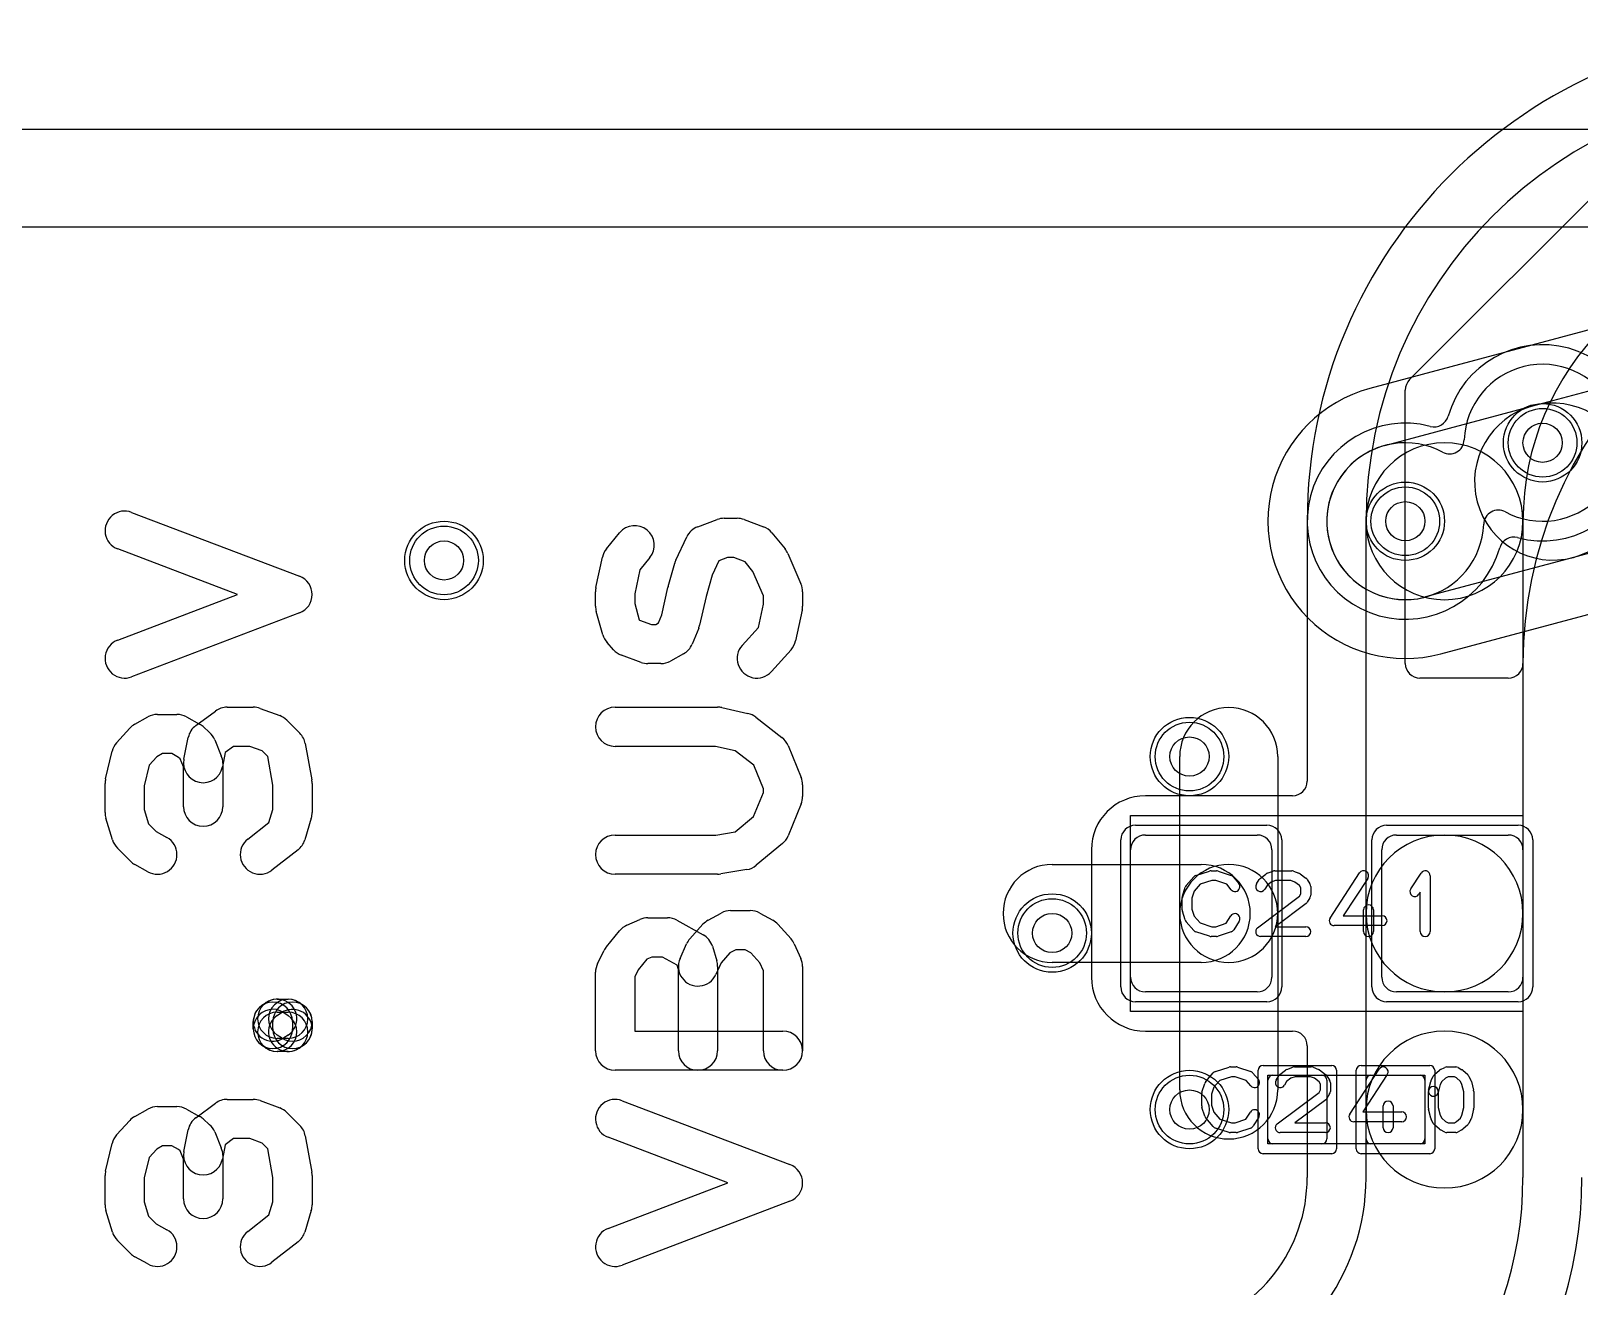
# Model space of a CAD drawing. Extents: x 0 to 57.1, y 0 to 59.8.
# Drawn here: x 20.09 to 27.99, y 13.3 to 19.7 of the extents above; entities that cross this region are included whole.
import ezdxf

# ---------------------------------------------------------------- set-up
doc = ezdxf.new("R2010")
doc.units = 0
for name, color, linetype in [('Hole', 1, 'CONTINUOUS'), ('L1', 3, 'CONTINUOUS'), ('L2', 3, 'CONTINUOUS'), ('L3', 3, 'CONTINUOUS'), ('L4', 3, 'CONTINUOUS'), ('MetalMask-A', 176, 'CONTINUOUS'), ('PartsArea-A', 111, 'CONTINUOUS'), ('PartsSilk-A', 221, 'CONTINUOUS'), ('Resist-A', 2, 'CONTINUOUS'), ('Resist-B', 2, 'CONTINUOUS'), ('Silk-A', 140, 'CONTINUOUS')]:
    doc.layers.add(name, color=color, linetype=linetype)

msp = doc.modelspace()

# ---------------------------------------------------------------- linework, layer by layer
at = {"layer": 'Hole'}
for centre in [(27.8, 17.6), (27.1, 17.2), (22.2, 17), (26, 16), (25.3, 15.1), (26, 14.2)]:
    msp.add_circle(centre, 0.1, dxfattribs=at)
at = {"layer": 'L1'}
for p, q in [((27.12196, 17.92196), (28.37804, 19.17804)), ((27.1, 16.47497), (27.1, 17.86895)), ((26.59996, 17.2), (26.59996, 15.87504)), ((26.9, 15.2), (26.9, 17.2)), ((27.7, 17.2), (27.7, 15.2)), ((27.62503, 16.4), (27.17497, 16.4)), ((25.95, 15.2), (25.95, 16)), ((26.45, 16), (26.45, 15.2)), ((26.52496, 15.80004), (25.775, 15.80004)), ((25.775, 15.6), (26.345, 15.6)), ((27.055, 15.6), (27.625, 15.6)), ((25.49996, 15.525), (25.49996, 14.875)), ((25.7, 14.875), (25.7, 15.525)), ((26.42, 15.525), (26.42, 14.875)), ((26.98, 14.875), (26.98, 15.525)), ((27.7, 15.525), (27.7, 14.875)), ((25.3, 15.45), (26.06, 15.45)), ((25.95, 14.3), (25.95, 15.2)), ((26.45, 15.2), (26.45, 14.3)), ((26.9, 14.2), (26.9, 15.2)), ((27.7, 15.2), (27.7, 14.2)), ((26.06, 14.95), (25.3, 14.95)), ((26.345, 14.8), (25.775, 14.8)), ((27.625, 14.8), (27.055, 14.8)), ((25.775, 14.59996), (26.52496, 14.59996)), ((26.59996, 14.52496), (26.59996, 13.85291)), ((26.425, 14.375), (26.675, 14.375)), ((26.925, 14.375), (27.175, 14.375)), ((26.4, 14.05), (26.4, 14.35)), ((26.7, 14.35), (26.7, 14.05)), ((26.9, 14.05), (26.9, 14.35)), ((27.2, 14.35), (27.2, 14.05)), ((26.9, 13.85291), (26.9, 14.2)), ((27.7, 14.2), (27.7, 13.85291)), ((26.675, 14.025), (26.425, 14.025)), ((27.175, 14.025), (26.925, 14.025))]:
    msp.add_line(p, q, dxfattribs=at)
for centre in [(27.8, 17.6), (27.1, 17.2), (22.2, 17), (26, 16), (25.3, 15.1), (26, 14.2)]:
    msp.add_circle(centre, 0.2, dxfattribs=at)
for centre, radius, start, end in [((29.1, 17.2), 2.50004, 90, 180), ((29.1, 17.2), 2.2, 90, 180), ((29.1, 17.2), 1.4, 90, 180), ((29.82503, 16.47497), 2.12503, 90, 180), ((27.17497, 17.86895), 0.07497, 135, 180), ((27.3, 17.2), 0.4, 0, 180), ((27.3, 17.2), 0.4, 180, 0), ((27.17497, 16.47497), 0.07497, 180, -90), ((27.62503, 16.47497), 0.07497, -90, 0), ((26.2, 16), 0.25, 0, 180), ((26.52496, 15.87504), 0.075, -90, 0), ((25.775, 15.525), 0.27504, 90, 180), ((25.775, 15.525), 0.075, 90, 180), ((26.345, 15.525), 0.075, 0, 90), ((27.3, 15.2), 0.4, 0, 180), ((27.055, 15.525), 0.075, 90, 180), ((27.625, 15.525), 0.075, 0, 90), ((25.3, 15.2), 0.25, 90, -90), ((26.2, 15.2), 0.25, 0, 180), ((26.06, 15.2), 0.25, -90, 90), ((26.2, 15.2), 0.25, 180, 0), ((27.3, 15.2), 0.4, 180, 0), ((25.775, 14.875), 0.27504, 180, -90), ((25.775, 14.875), 0.075, 180, -90), ((26.345, 14.875), 0.075, -90, 0), ((27.055, 14.875), 0.075, 180, -90), ((27.625, 14.875), 0.075, -90, 0), ((26.52496, 14.52496), 0.075, 0, 90), ((27.3, 14.2), 0.4, 0, 180), ((26.425, 14.35), 0.025, 90, 180), ((26.675, 14.35), 0.025, 0, 90), ((26.925, 14.35), 0.025, 90, 180), ((27.175, 14.35), 0.025, 0, 90), ((26.2, 14.3), 0.25, 180, 0), ((27.3, 14.2), 0.4, 180, 0), ((26.425, 14.05), 0.025, 180, -90), ((26.675, 14.05), 0.025, -90, 0), ((26.925, 14.05), 0.025, 180, -90), ((27.175, 14.05), 0.025, -90, 0), ((25.8, 13.85291), 0.79996, -74.999608, 0), ((25.8, 13.85291), 1.1, -74.99996, 0), ((25.8, 13.85291), 1.9, -74.999896, 0), ((25.8, 13.85291), 2.20004, -75.000087, 0)]:
    msp.add_arc(centre, radius, start, end, dxfattribs=at)
at = {"layer": 'L2'}
for centre in [(22.2, 17), (26, 16), (25.3, 15.1), (26, 14.2)]:
    msp.add_circle(centre, 0.2, dxfattribs=at)
for centre, radius, start, end in [((27.8, 17.6), 0.40004, -118.313948, 177.803842), ((27.1, 17.2), 0.40004, 61.686052, -2.196158), ((27.32531, 17.61821), 0.075, -118.311104, -2.200836), ((27.57469, 17.18179), 0.075, 61.688896, 177.799164)]:
    msp.add_arc(centre, radius, start, end, dxfattribs=at)
at = {"layer": 'L3'}
for p, q in [((30.65409, 18.87705), (26.91882, 17.87619)), ((27.74958, 17.78816), (30.73175, 18.58724)), ((26.99647, 17.58637), (27.74958, 17.78816)), ((30.93881, 17.8145), (27.95664, 17.01542)), ((27.95664, 17.01542), (27.20353, 16.81363)), ((27.28118, 16.52381), (28.38263, 16.81894))]:
    msp.add_line(p, q, dxfattribs=at)
for centre in [(27.8, 17.6), (27.1, 17.2), (22.2, 17), (26, 16), (25.3, 15.1), (26, 14.2)]:
    msp.add_circle(centre, 0.2, dxfattribs=at)
for centre, radius, start, end in [((27.09999, 17.2), 0.70004, 104.998849, -74.99957), ((27.85311, 17.40179), 0.4, 105.000342, -75.000001), ((27.85311, 17.40179), 0.4, -74.999658, 104.99963), ((27.1, 17.2), 0.4, 105.000342, -75.00037)]:
    msp.add_arc(centre, radius, start, end, dxfattribs=at)
at = {"layer": 'L4'}
for centre in [(27.8, 17.6), (27.1, 17.2), (22.2, 17), (26, 16), (25.3, 15.1), (26, 14.2)]:
    msp.add_circle(centre, 0.2, dxfattribs=at)
for centre, radius, start, end in [((27.8, 17.6), 0.50005, -104.764908, 164.252757), ((27.10001, 17.20001), 0.50003, 75.347069, -15.747865), ((27.24547, 17.75634), 0.075, -104.651407, -103.737918), ((27.24654, 17.75607), 0.075, -104.581019, -15.752305), ((27.65345, 17.04394), 0.075, 75.237383, 164.247695)]:
    msp.add_arc(centre, radius, start, end, dxfattribs=at)
at = {"layer": 'MetalMask-A'}
for p, q in [((25.775, 15.6), (26.345, 15.6)), ((27.055, 15.6), (27.625, 15.6)), ((25.7, 14.875), (25.7, 15.525)), ((26.42, 15.525), (26.42, 14.875)), ((26.98, 14.875), (26.98, 15.525)), ((27.7, 15.525), (27.7, 14.875)), ((26.345, 14.8), (25.775, 14.8)), ((27.625, 14.8), (27.055, 14.8)), ((26.425, 14.375), (26.675, 14.375)), ((26.925, 14.375), (27.175, 14.375)), ((26.4, 14.05), (26.4, 14.35)), ((26.7, 14.35), (26.7, 14.05)), ((26.9, 14.05), (26.9, 14.35)), ((27.2, 14.35), (27.2, 14.05)), ((26.675, 14.025), (26.425, 14.025)), ((27.175, 14.025), (26.925, 14.025))]:
    msp.add_line(p, q, dxfattribs=at)
for centre, radius, start, end in [((25.775, 15.525), 0.075, 90, 180), ((26.345, 15.525), 0.075, 0, 90), ((27.055, 15.525), 0.075, 90, 180), ((27.625, 15.525), 0.075, 0, 90), ((25.775, 14.875), 0.075, 180, -90), ((26.345, 14.875), 0.075, -90, 0), ((27.055, 14.875), 0.075, 180, -90), ((27.625, 14.875), 0.075, -90, 0), ((26.425, 14.35), 0.025, 90, 180), ((26.675, 14.35), 0.025, 0, 90), ((26.925, 14.35), 0.025, 90, 180), ((27.175, 14.35), 0.025, 0, 90), ((26.425, 14.05), 0.025, 180, -90), ((26.675, 14.05), 0.025, -90, 0), ((26.925, 14.05), 0.025, 180, -90), ((27.175, 14.05), 0.025, -90, 0)]:
    msp.add_arc(centre, radius, start, end, dxfattribs=at)
at = {"layer": 'PartsArea-A'}
for p, q in [((25.7, 15.7), (27.7, 15.7)), ((25.7, 14.7), (25.7, 15.7)), ((27.7, 15.7), (27.7, 14.7)), ((27.7, 14.7), (25.7, 14.7)), ((26.4, 14.375), (27.2, 14.375)), ((26.4, 14.025), (26.4, 14.375)), ((27.2, 14.375), (27.2, 14.025)), ((27.2, 14.025), (26.4, 14.025))]:
    msp.add_line(p, q, dxfattribs=at)
at = {"layer": 'PartsSilk-A'}
for p, q in [((18.075, 19.2), (29.075, 19.2)), ((29.075, 18.7), (18.075, 18.7)), ((20.60782, 17.2453), (21.46338, 16.91938)), ((23.49305, 17.17156), (23.59305, 17.20859)), ((23.62778, 17.21481), (23.69444, 17.21481)), ((23.72917, 17.20859), (23.82917, 17.17156)), ((23.02816, 17.05962), (23.09482, 17.1411)), ((23.87183, 17.14111), (23.9385, 17.05963)), ((21.14688, 16.82593), (20.53662, 17.0584)), ((23.38168, 17.00171), (23.43724, 17.12023)), ((22.97444, 16.8617), (23.00778, 17.01726)), ((23.24962, 17.01446), (23.19827, 16.9517)), ((23.34262, 16.86781), (23.37595, 16.98633)), ((23.60093, 16.99823), (23.56626, 16.92427)), ((23.6457, 17.01481), (23.60093, 16.99823)), ((23.67652, 17.01481), (23.6457, 17.01481)), ((23.73425, 16.99343), (23.67652, 17.01481)), ((23.77476, 16.94391), (23.73425, 16.99343)), ((23.95302, 17.03569), (24.01969, 16.88013)), ((23.19827, 16.9517), (23.17222, 16.83014)), ((23.56626, 16.92427), (23.53587, 16.81621)), ((23.82778, 16.82021), (23.77476, 16.94391)), ((20.53662, 16.59345), (21.14688, 16.82593)), ((22.97222, 16.76667), (22.97222, 16.84074)), ((23.17222, 16.83014), (23.17222, 16.78047)), ((23.30984, 16.72271), (23.34133, 16.86269)), ((23.53587, 16.81621), (23.50312, 16.67064)), ((23.82778, 16.77727), (23.82778, 16.82021)), ((24.02778, 16.84074), (24.02778, 16.76667)), ((21.46338, 16.73248), (20.60782, 16.40655)), ((23.0093, 16.62107), (22.97596, 16.73959)), ((23.17222, 16.78047), (23.1955, 16.69769)), ((23.80225, 16.65817), (23.82778, 16.77727)), ((24.02556, 16.74571), (23.99222, 16.59015)), ((23.1955, 16.69769), (23.19674, 16.69632)), ((23.19674, 16.69632), (23.25681, 16.67407)), ((23.25681, 16.67407), (23.27964, 16.67407)), ((23.27964, 16.67407), (23.29296, 16.68147)), ((23.29296, 16.68147), (23.30984, 16.72271)), ((23.49811, 16.65472), (23.46477, 16.57324)), ((23.72011, 16.5669), (23.80225, 16.65817)), ((23.06455, 16.54422), (23.03122, 16.58126)), ((23.20416, 16.4803), (23.10416, 16.51734)), ((23.42079, 16.5237), (23.35413, 16.48666)), ((23.96877, 16.54421), (23.86877, 16.4331)), ((23.30556, 16.47407), (23.23889, 16.47407)), ((20.62366, 16.1652), (20.69033, 16.20223)), ((20.73889, 16.21481), (20.83889, 16.21481)), ((20.88745, 16.20223), (20.95412, 16.1652)), ((20.93492, 16.15814), (21.03492, 16.23221)), ((21.09444, 16.25185), (21.22778, 16.25185)), ((21.26251, 16.24562), (21.36251, 16.20858)), ((21.39849, 16.18552), (21.46515, 16.11886)), ((23.07222, 16.25185), (23.59444, 16.25185)), ((23.61613, 16.24947), (23.74947, 16.21984)), ((23.78917, 16.20116), (23.9225, 16.09746)), ((20.53122, 16.07059), (20.59788, 16.14467)), ((20.972, 16.15252), (21.00533, 16.12289)), ((20.47491, 15.88601), (20.50825, 16.02675)), ((20.87416, 15.98628), (20.89638, 16.09739)), ((21.03145, 16.08601), (21.06478, 16.00453)), ((21.08494, 16.02037), (21.07028, 15.94706)), ((21.12744, 16.05185), (21.08494, 16.02037)), ((21.20986, 16.05185), (21.12744, 16.05185)), ((21.27254, 16.02863), (21.20986, 16.05185)), ((21.30157, 15.99959), (21.27254, 16.02863)), ((21.49286, 16.06587), (21.5262, 15.88068)), ((23.58346, 16.05185), (23.07222, 16.05185)), ((23.68414, 16.02948), (23.58346, 16.05185)), ((23.77866, 15.95596), (23.68414, 16.02948)), ((23.95366, 16.05639), (24.02033, 15.89343)), ((20.69698, 15.9558), (20.67222, 15.85128)), ((20.73538, 15.99847), (20.69698, 15.9558)), ((20.7648, 16.01481), (20.73538, 15.99847)), ((20.81298, 16.01481), (20.7648, 16.01481)), ((20.84736, 15.99571), (20.81298, 16.01481)), ((20.85512, 15.98882), (20.84736, 15.99571)), ((20.87222, 15.94701), (20.85512, 15.98882)), ((20.87222, 15.74444), (20.87222, 15.94701)), ((21.07222, 15.96667), (21.07222, 15.74444)), ((21.32778, 15.85403), (21.30157, 15.99959)), ((23.82778, 15.8359), (23.77866, 15.95596)), ((20.47222, 15.71481), (20.47222, 15.86296)), ((21.52778, 15.86296), (21.52778, 15.71481)), ((20.67222, 15.85128), (20.67222, 15.72949)), ((21.32778, 15.72949), (21.32778, 15.85403)), ((23.77798, 15.69422), (23.82778, 15.81596)), ((23.82778, 15.81596), (23.82778, 15.8359)), ((24.02778, 15.85556), (24.02778, 15.7963)), ((20.67222, 15.72949), (20.6941, 15.65659)), ((21.30784, 15.66303), (21.32778, 15.72949)), ((24.02033, 15.75844), (23.95366, 15.59547)), ((20.50978, 15.57496), (20.47644, 15.68607)), ((20.6941, 15.65659), (20.73303, 15.61765)), ((21.19972, 15.57894), (21.30784, 15.66303)), ((21.52356, 15.68607), (21.49022, 15.57496)), ((23.68459, 15.6164), (23.77798, 15.69422)), ((20.73303, 15.61765), (20.78746, 15.58742)), ((23.07222, 15.6), (23.58616, 15.6)), ((23.58616, 15.6), (23.68459, 15.6164)), ((23.92513, 15.55651), (23.7918, 15.4454)), ((20.60151, 15.46633), (20.53485, 15.53299)), ((21.45583, 15.52476), (21.3225, 15.42106)), ((20.69032, 15.41258), (20.62365, 15.44962)), ((23.59444, 15.4), (23.07222, 15.4)), ((23.74422, 15.42358), (23.61088, 15.40136)), ((26.03266, 15.39418), (26.1021, 15.4164)), ((26.10972, 15.41759), (26.1375, 15.41759)), ((26.1454, 15.41631), (26.21207, 15.39409)), ((26.36077, 15.37878), (26.38855, 15.401)), ((26.39563, 15.40497), (26.42618, 15.41608)), ((26.43472, 15.41759), (26.52083, 15.41759)), ((26.53011, 15.4158), (26.55789, 15.40469)), ((26.56331, 15.4017), (26.59387, 15.37948)), ((26.71657, 15.17663), (26.86657, 15.40626)), ((27.12763, 15.3247), (27.18041, 15.40618)), ((27.22639, 15.39259), (27.22639, 15.10741)), ((25.96364, 15.28894), (25.97753, 15.33339)), ((25.98258, 15.34239), (26.02147, 15.38683)), ((26.02368, 15.31344), (26.0125, 15.27766)), ((26.05452, 15.34868), (26.02368, 15.31344)), ((26.11362, 15.36759), (26.05452, 15.34868)), ((26.13344, 15.36759), (26.11362, 15.36759)), ((26.18952, 15.3489), (26.13344, 15.36759)), ((26.21273, 15.32104), (26.18952, 15.3489)), ((26.22338, 15.38637), (26.25115, 15.35304)), ((26.3413, 15.35029), (26.35519, 15.37251)), ((26.39533, 15.3424), (26.3837, 15.32379)), ((26.41658, 15.35939), (26.39533, 15.3424)), ((26.43912, 15.36759), (26.41658, 15.35939)), ((26.51602, 15.36759), (26.43912, 15.36759)), ((26.53643, 15.35943), (26.51602, 15.36759)), ((26.56054, 15.34189), (26.53643, 15.35943)), ((26.56806, 15.32987), (26.56054, 15.34189)), ((26.56806, 15.29976), (26.56806, 15.32987)), ((26.60037, 15.37251), (26.61426, 15.35029)), ((26.61806, 15.33704), (26.61806, 15.29259)), ((26.90843, 15.37892), (26.78369, 15.18796)), ((25.9625, 15.21852), (25.9625, 15.28148)), ((26.0125, 15.27766), (26.0125, 15.22234)), ((26.34747, 15.12739), (26.56043, 15.28756)), ((26.5942, 15.25039), (26.43733, 15.13241)), ((26.56043, 15.28756), (26.56806, 15.29976)), ((26.61426, 15.27934), (26.60037, 15.25712)), ((27.17639, 15.30801), (27.16959, 15.29752)), ((27.17639, 15.10741), (27.17639, 15.30801)), ((23.13161, 15.13953), (23.19828, 15.16916)), ((23.23889, 15.17778), (23.33889, 15.17778)), ((23.38746, 15.16519), (23.52079, 15.09111)), ((23.54588, 15.1652), (23.61255, 15.20223)), ((23.66111, 15.21481), (23.76111, 15.21481)), ((23.80967, 15.20223), (23.87634, 15.1652)), ((25.97753, 15.16661), (25.96364, 15.21106)), ((26.02147, 15.11317), (25.98258, 15.15761)), ((26.0125, 15.22234), (26.02368, 15.18656)), ((26.02368, 15.18656), (26.05452, 15.15132)), ((26.05452, 15.15132), (26.11362, 15.13241)), ((26.18773, 15.1505), (26.21074, 15.18732)), ((26.25314, 15.16082), (26.22537, 15.11638)), ((26.78369, 15.18796), (26.98194, 15.18796)), ((26.8875, 15.10741), (26.8875, 15.21852)), ((26.9375, 15.21852), (26.9375, 15.10741)), ((23.02816, 15.02999), (23.09482, 15.11147)), ((23.45344, 15.07059), (23.5201, 15.14467)), ((23.90212, 15.14467), (23.96878, 15.07059)), ((26.1021, 15.0836), (26.03266, 15.10582)), ((26.1375, 15.08241), (26.10972, 15.08241)), ((26.11362, 15.13241), (26.13344, 15.13241)), ((26.13344, 15.13241), (26.18773, 15.1505)), ((26.21207, 15.10591), (26.1454, 15.08369)), ((26.59306, 15.08241), (26.3625, 15.08241)), ((26.43733, 15.13241), (26.59306, 15.13241)), ((26.98194, 15.13796), (26.7375, 15.13796)), ((22.98278, 14.94473), (23.01612, 15.0114)), ((23.40325, 14.97068), (23.43659, 15.04475)), ((23.568, 15.03243), (23.59022, 14.95836)), ((23.6576, 14.99847), (23.61256, 14.94842)), ((23.68702, 15.01481), (23.6576, 14.99847)), ((23.7352, 15.01481), (23.68702, 15.01481)), ((23.76462, 14.99847), (23.7352, 15.01481)), ((23.80966, 14.94842), (23.76462, 14.99847)), ((23.98563, 15.04475), (24.01897, 14.97068)), ((23.23456, 14.96643), (23.19002, 14.91198)), ((23.26011, 14.97778), (23.23456, 14.96643)), ((23.31298, 14.97778), (23.26011, 14.97778)), ((23.38812, 14.93603), (23.31298, 14.97778)), ((23.39444, 14.91495), (23.38812, 14.93603)), ((23.39444, 14.5), (23.39444, 14.91495)), ((23.61256, 14.94842), (23.58563, 14.88858)), ((23.59444, 14.92963), (23.59444, 14.5)), ((23.82778, 14.90816), (23.80966, 14.94842)), ((24.02778, 14.92963), (24.02778, 14.5)), ((22.97222, 14.5), (22.97222, 14.9)), ((23.19002, 14.91198), (23.17222, 14.87639)), ((23.17222, 14.87639), (23.17222, 14.6)), ((23.82778, 14.5), (23.82778, 14.90816)), ((21.35, 14.76296), (21.40556, 14.76296)), ((21.27232, 14.73136), (21.29454, 14.74617)), ((21.35, 14.6963), (21.40556, 14.6963)), ((21.3501, 14.67951), (21.37232, 14.69432)), ((21.38324, 14.69432), (21.40546, 14.67951)), ((21.46102, 14.74617), (21.48324, 14.73136)), ((21.22778, 14.61111), (21.22778, 14.64815)), ((21.32778, 14.61111), (21.32778, 14.64815)), ((21.42778, 14.64815), (21.42778, 14.61111)), ((21.52778, 14.64815), (21.52778, 14.61111)), ((23.17222, 14.6), (23.92778, 14.6)), ((21.29454, 14.51309), (21.27232, 14.5279)), ((21.40556, 14.56296), (21.35, 14.56296)), ((21.37232, 14.56494), (21.3501, 14.57975)), ((21.40546, 14.57975), (21.38324, 14.56494)), ((21.48324, 14.5279), (21.46102, 14.51309)), ((21.40556, 14.4963), (21.35, 14.4963)), ((23.92778, 14.4), (23.07222, 14.4)), ((26.08258, 14.34239), (26.12147, 14.38683)), ((26.13266, 14.39418), (26.2021, 14.4164)), ((26.21362, 14.36759), (26.15452, 14.34868)), ((26.20972, 14.41759), (26.2375, 14.41759)), ((26.23344, 14.36759), (26.21362, 14.36759)), ((26.28952, 14.3489), (26.23344, 14.36759)), ((26.2454, 14.41631), (26.31207, 14.39409)), ((26.32338, 14.38637), (26.35115, 14.35304)), ((26.4413, 14.35029), (26.45519, 14.37251)), ((26.46077, 14.37878), (26.48855, 14.401)), ((26.49563, 14.40497), (26.52618, 14.41608)), ((26.53912, 14.36759), (26.51658, 14.35939)), ((26.53472, 14.41759), (26.62083, 14.41759)), ((26.61602, 14.36759), (26.53912, 14.36759)), ((26.63643, 14.35943), (26.61602, 14.36759)), ((26.63011, 14.4158), (26.65789, 14.40469)), ((26.66331, 14.4017), (26.69387, 14.37948)), ((26.70037, 14.37251), (26.71426, 14.35029)), ((26.81657, 14.17663), (26.96657, 14.40626)), ((27.00843, 14.37892), (26.88369, 14.18796)), ((27.23181, 14.34822), (27.24292, 14.37044)), ((27.24867, 14.37795), (27.27367, 14.40017)), ((27.2791, 14.40384), (27.30132, 14.41495)), ((27.3184, 14.36759), (27.30442, 14.3606)), ((27.3125, 14.41759), (27.35694, 14.41759)), ((27.3503, 14.36759), (27.3184, 14.36759)), ((27.36173, 14.36106), (27.3503, 14.36759)), ((27.36934, 14.4143), (27.38879, 14.40319)), ((27.393, 14.40017), (27.418, 14.37795)), ((27.42375, 14.37044), (27.43486, 14.34822)), ((26.06364, 14.28894), (26.07753, 14.33339)), ((26.12368, 14.31344), (26.1125, 14.27766)), ((26.15452, 14.34868), (26.12368, 14.31344)), ((26.31273, 14.32104), (26.28952, 14.3489)), ((26.44747, 14.12739), (26.66043, 14.28756)), ((26.49533, 14.3424), (26.4837, 14.32379)), ((26.51658, 14.35939), (26.49533, 14.3424)), ((26.66054, 14.34189), (26.63643, 14.35943)), ((26.66043, 14.28756), (26.66806, 14.29976)), ((26.66806, 14.32987), (26.66054, 14.34189)), ((26.66806, 14.29976), (26.66806, 14.32987)), ((26.71806, 14.33704), (26.71806, 14.29259)), ((27.21806, 14.20741), (27.21806, 14.29259)), ((27.21881, 14.29865), (27.22992, 14.3431)), ((27.27776, 14.32831), (27.26731, 14.28653)), ((27.26806, 14.29259), (27.26806, 14.21049)), ((27.28549, 14.34377), (27.27776, 14.32831)), ((27.30442, 14.3606), (27.28549, 14.34377)), ((27.38118, 14.34377), (27.36173, 14.36106)), ((27.38891, 14.32831), (27.38118, 14.34377)), ((27.39861, 14.28951), (27.38891, 14.32831)), ((27.39861, 14.21049), (27.39861, 14.28951)), ((27.43675, 14.3431), (27.44786, 14.29865)), ((27.44861, 14.29259), (27.44861, 14.20741)), ((20.73889, 14.21481), (20.83889, 14.21481)), ((20.93492, 14.15814), (21.03492, 14.23221)), ((21.09444, 14.25185), (21.22778, 14.25185)), ((21.26251, 14.24562), (21.36251, 14.20858)), ((23.10782, 14.2453), (23.96338, 13.91938)), ((26.0625, 14.21852), (26.0625, 14.28148)), ((26.07753, 14.16661), (26.06364, 14.21106)), ((26.1125, 14.27766), (26.1125, 14.22234)), ((26.1125, 14.22234), (26.12368, 14.18656)), ((26.6942, 14.25039), (26.53733, 14.13241)), ((26.71426, 14.27934), (26.70037, 14.25712)), ((26.9875, 14.10741), (26.9875, 14.21852)), ((27.0375, 14.21852), (27.0375, 14.10741)), ((27.26806, 14.21049), (27.27776, 14.17169)), ((27.38891, 14.17169), (27.39861, 14.21049)), ((20.53122, 14.07059), (20.59788, 14.14467)), ((20.62366, 14.1652), (20.69033, 14.20223)), ((20.88745, 14.20223), (20.95412, 14.1652)), ((20.972, 14.15252), (21.00533, 14.12289)), ((21.39849, 14.18552), (21.46515, 14.11886)), ((26.12147, 14.11317), (26.08258, 14.15761)), ((26.12368, 14.18656), (26.15452, 14.15132)), ((26.15452, 14.15132), (26.21362, 14.13241)), ((26.21362, 14.13241), (26.23344, 14.13241)), ((26.23344, 14.13241), (26.28773, 14.1505)), ((26.28773, 14.1505), (26.31074, 14.18732)), ((26.35314, 14.16082), (26.32537, 14.11638)), ((26.53733, 14.13241), (26.69306, 14.13241)), ((27.08194, 14.13796), (26.8375, 14.13796)), ((26.88369, 14.18796), (27.08194, 14.18796)), ((27.22992, 14.1569), (27.21881, 14.20135)), ((27.24292, 14.12956), (27.23181, 14.15178)), ((27.27776, 14.17169), (27.28549, 14.15623)), ((27.28549, 14.15623), (27.30442, 14.1394)), ((27.30442, 14.1394), (27.3184, 14.13241)), ((27.3184, 14.13241), (27.3503, 14.13241)), ((27.3503, 14.13241), (27.36173, 14.13894)), ((27.36173, 14.13894), (27.38118, 14.15623)), ((27.38118, 14.15623), (27.38891, 14.17169)), ((27.43486, 14.15178), (27.42375, 14.12956)), ((27.44786, 14.20135), (27.43675, 14.1569)), ((20.87416, 13.98628), (20.89638, 14.09739)), ((21.03145, 14.08601), (21.06478, 14.00453)), ((21.12744, 14.05185), (21.08494, 14.02037)), ((21.20986, 14.05185), (21.12744, 14.05185)), ((21.27254, 14.02863), (21.20986, 14.05185)), ((21.49286, 14.06587), (21.5262, 13.88068)), ((23.64688, 13.82593), (23.03662, 14.0584)), ((26.2021, 14.0836), (26.13266, 14.10582)), ((26.2375, 14.08241), (26.20972, 14.08241)), ((26.31207, 14.10591), (26.2454, 14.08369)), ((26.69306, 14.08241), (26.4625, 14.08241)), ((27.27367, 14.09983), (27.24867, 14.12205)), ((27.30132, 14.08505), (27.2791, 14.09616)), ((27.35694, 14.08241), (27.3125, 14.08241)), ((27.38879, 14.09681), (27.36934, 14.0857)), ((27.418, 14.12205), (27.393, 14.09983)), ((20.47491, 13.88601), (20.50825, 14.02675)), ((20.73538, 13.99847), (20.69698, 13.9558)), ((20.7648, 14.01481), (20.73538, 13.99847)), ((20.81298, 14.01481), (20.7648, 14.01481)), ((20.84736, 13.99571), (20.81298, 14.01481)), ((20.85512, 13.98882), (20.84736, 13.99571)), ((20.87222, 13.94701), (20.85512, 13.98882)), ((21.08494, 14.02037), (21.07028, 13.94706)), ((21.30157, 13.99959), (21.27254, 14.02863)), ((21.32778, 13.85403), (21.30157, 13.99959)), ((20.69698, 13.9558), (20.67222, 13.85128)), ((20.87222, 13.74444), (20.87222, 13.94701)), ((21.07222, 13.96667), (21.07222, 13.74444)), ((20.47222, 13.71481), (20.47222, 13.86296)), ((20.67222, 13.85128), (20.67222, 13.72949)), ((21.32778, 13.72949), (21.32778, 13.85403)), ((21.52778, 13.86296), (21.52778, 13.71481)), ((23.03662, 13.59345), (23.64688, 13.82593)), ((23.96338, 13.73248), (23.10782, 13.40655)), ((20.50978, 13.57496), (20.47644, 13.68607)), ((20.67222, 13.72949), (20.6941, 13.65659)), ((20.6941, 13.65659), (20.73303, 13.61765)), ((21.19972, 13.57894), (21.30784, 13.66303)), ((21.30784, 13.66303), (21.32778, 13.72949)), ((21.52356, 13.68607), (21.49022, 13.57496)), ((20.73303, 13.61765), (20.78746, 13.58742)), ((20.60151, 13.46633), (20.53485, 13.53299)), ((21.45583, 13.52476), (21.3225, 13.42106)), ((20.69032, 13.41258), (20.62365, 13.44962))]:
    msp.add_line(p, q, dxfattribs=at)
for centre, radius, start, end in [((20.57222, 17.15185), 0.1, 69.145542, -110.854012), ((23.62778, 17.11481), 0.1, 90, 110.319591), ((23.69444, 17.11481), 0.1, 69.678654, 90), ((23.17222, 17.07778), 0.1, -39.286182, 140.712891), ((23.52778, 17.07778), 0.1, 110.321346, 154.883679), ((23.79444, 17.07778), 0.1, 39.294244, 69.680409), ((23.10556, 16.9963), 0.1, 140.713818, 167.901241), ((23.86111, 16.9963), 0.1, 23.198591, 39.291321), ((23.47222, 16.95926), 0.1, 154.880301, 164.293042), ((21.42778, 16.82593), 0.1, -69.145542, 69.145542), ((23.07222, 16.84074), 0.1, 167.901241, 180), ((23.43889, 16.84074), 0.1, 164.294637, 167.320997), ((23.92778, 16.84074), 0.1, 0, 23.199035), ((23.07222, 16.76667), 0.1, 180, -164.28757), ((23.92778, 16.76667), 0.1, -12.098759, 0), ((23.40556, 16.69259), 0.1, -22.253604, -12.679824), ((20.57222, 16.5), 0.1, 110.854458, -69.145403), ((23.10556, 16.64815), 0.1, -164.28757, -138.019601), ((23.37222, 16.61111), 0.1, -60.940944, -22.253604), ((23.89444, 16.61111), 0.1, -41.98849, -12.096769), ((23.13889, 16.61111), 0.1, -138.019601, -110.323336), ((23.79444, 16.5), 0.1, 138.01151, -41.987497), ((23.23889, 16.57407), 0.1, -110.323336, -90), ((23.30556, 16.57407), 0.1, -90, -60.940944), ((20.73889, 16.11481), 0.1, 90, 119.048766), ((20.83889, 16.11481), 0.1, 60.948735, 90), ((21.09444, 16.15185), 0.1, 90, 126.527348), ((21.22778, 16.15185), 0.1, 69.676664, 90), ((21.32778, 16.11481), 0.1, 45, 69.67537), ((23.07222, 16.15185), 0.1, 90, -90), ((23.59444, 16.15185), 0.1, 77.473057, 90), ((23.72778, 16.12222), 0.1, 52.128534, 77.473057), ((20.67222, 16.07778), 0.1, 119.051265, 138.017916), ((20.99444, 16.07778), 0.1, 126.526127, 168.691059), ((20.90556, 16.07778), 0.1, 48.364557, 60.951234), ((20.93889, 16.04815), 0.1, 22.246131, 48.36326), ((21.39444, 16.04815), 0.1, 10.206455, 45), ((20.60556, 16.0037), 0.1, 138.019601, 166.672831), ((23.86111, 16.01852), 0.1, 22.253604, 52.128534), ((20.97222, 15.96667), 0.1, 168.691191, -11.308941), ((20.97222, 15.96667), 0.1, 0, 22.247381), ((20.57222, 15.86296), 0.1, 166.673855, 180), ((21.42778, 15.86296), 0.1, 0, 10.205712), ((23.92778, 15.85556), 0.1, 0, 22.253604), ((23.92778, 15.7963), 0.1, -22.2483, 0), ((20.57222, 15.71481), 0.1, 180, -163.297444), ((20.97222, 15.74444), 0.1, 180, 0), ((21.42778, 15.71481), 0.1, -16.702537, 0), ((20.60556, 15.6037), 0.1, -163.297463, -135), ((20.73889, 15.5), 0.1, -119.056274, 60.944666), ((21.26111, 15.5), 0.1, 127.871466, -52.125314), ((21.39444, 15.6037), 0.1, -52.128534, -16.702556), ((23.07222, 15.5), 0.1, 90, -90), ((23.86111, 15.63333), 0.1, -50.192962, -22.248301), ((20.67222, 15.53704), 0.1, -135, -119.055334), ((23.59444, 15.5), 0.1, -90, -80.537678), ((23.72778, 15.52222), 0.1, -80.537678, -50.192962), ((26.04028, 15.37037), 0.025, 107.746418, 138.811918), ((26.10972, 15.39259), 0.025, 90, 107.746418), ((26.1375, 15.39259), 0.025, 71.579545, 90), ((26.20417, 15.37037), 0.025, 39.790899, 71.579545), ((26.40417, 15.38148), 0.025, 109.97919, 128.654777), ((26.43472, 15.39259), 0.025, 90, 109.984612), ((26.52083, 15.39259), 0.025, 68.207103, 90), ((26.54861, 15.38148), 0.025, 53.982737, 68.202147), ((26.8875, 15.39259), 0.025, -33.149737, 146.846436), ((27.20139, 15.39259), 0.025, 0, 147.066193), ((26.00139, 15.32593), 0.025, 138.811918, 162.637772), ((26.23194, 15.33704), 0.025, -140.209101, 39.800498), ((26.3625, 15.33704), 0.025, 147.994617, -32.010019), ((26.37639, 15.35926), 0.025, 128.666967, 147.989981), ((26.57917, 15.35926), 0.025, 32.005383, 53.979316), ((26.59306, 15.33704), 0.025, 0, 32.010019), ((27.14861, 15.31111), 0.025, 147.066457, -32.933807), ((25.9875, 15.28148), 0.025, 162.637772, 180), ((26.57917, 15.27037), 0.025, -53.047603, -32.010019), ((26.59306, 15.29259), 0.025, -32.005383, 0), ((26.9125, 15.21852), 0.025, 0, 180), ((23.23889, 15.07778), 0.1, 90, 113.961692), ((23.33889, 15.07778), 0.1, 60.940944, 90), ((23.59444, 15.07778), 0.1, 119.051265, 138.017916), ((23.66111, 15.11481), 0.1, 90, 119.048766), ((23.76111, 15.11481), 0.1, 60.948735, 90), ((23.82778, 15.07778), 0.1, 41.980399, 60.951234), ((25.9875, 15.21852), 0.025, 180, -162.637772), ((26.00139, 15.17407), 0.025, -162.637772, -138.811918), ((26.23194, 15.17407), 0.025, -32.005383, 147.999253), ((26.7375, 15.16296), 0.025, 146.850263, -90), ((26.98194, 15.16296), 0.025, -90, 90), ((23.17222, 15.04815), 0.1, 113.960744, 140.712891), ((23.47222, 15.0037), 0.1, 16.697049, 60.942842), ((26.04028, 15.12963), 0.025, -138.811918, -107.746418), ((26.10972, 15.10741), 0.025, -107.746418, -90), ((26.1375, 15.10741), 0.025, -90, -71.579545), ((26.20417, 15.12963), 0.025, -71.579545, -32.005383), ((26.3625, 15.10741), 0.025, 126.952397, -90), ((26.59306, 15.10741), 0.025, -90, 90), ((26.9125, 15.10741), 0.025, 180, 0), ((27.20139, 15.10741), 0.025, 180, 0), ((23.10556, 14.96667), 0.1, 140.713818, 153.431511), ((23.52778, 15.0037), 0.1, 138.019601, 155.766787), ((23.89444, 15.0037), 0.1, 24.235321, 41.982084), ((23.07222, 14.9), 0.1, 153.429824, 180), ((23.49444, 14.92963), 0.1, 155.764679, -24.233213), ((23.49444, 14.92963), 0.1, 0, 16.698535), ((23.92778, 14.92963), 0.1, 0, 24.233213), ((21.35, 14.66296), 0.1, 90, -90), ((21.35, 14.66296), 0.1, -56.316289, 123.684117), ((21.40556, 14.66296), 0.1, 56.316289, -123.684117), ((21.40556, 14.66296), 0.1, -90, 90), ((21.32778, 14.64815), 0.1, 0, 180), ((21.32778, 14.64815), 0.1, 123.683711, -56.315883), ((21.32778, 14.61111), 0.1, 56.316289, -123.684117), ((21.35, 14.5963), 0.1, 90, -90), ((21.35, 14.5963), 0.1, -123.683711, 56.315883), ((21.40556, 14.5963), 0.1, 123.683711, -56.315883), ((21.42778, 14.64815), 0.1, 0, 180), ((21.42778, 14.64815), 0.1, -123.683711, 56.315883), ((21.42778, 14.61111), 0.1, -56.316289, 123.684117), ((21.40556, 14.5963), 0.1, -90, 90), ((21.32778, 14.61111), 0.1, 180, 0), ((21.42778, 14.61111), 0.1, 180, 0), ((23.92778, 14.5), 0.1, -90, 90), ((23.07222, 14.5), 0.1, 180, -90), ((23.49444, 14.5), 0.1, 180, 0), ((23.92778, 14.5), 0.1, 180, 0), ((26.14028, 14.37037), 0.025, 107.746418, 138.811918), ((26.20972, 14.39259), 0.025, 90, 107.746418), ((26.2375, 14.39259), 0.025, 71.579545, 90), ((26.30417, 14.37037), 0.025, 39.790899, 71.579545), ((26.47639, 14.35926), 0.025, 128.666967, 147.989981), ((26.50417, 14.38148), 0.025, 109.97919, 128.654777), ((26.53472, 14.39259), 0.025, 90, 109.984612), ((26.62083, 14.39259), 0.025, 68.207103, 90), ((26.64861, 14.38148), 0.025, 53.982737, 68.202147), ((26.67917, 14.35926), 0.025, 32.005383, 53.979316), ((26.9875, 14.39259), 0.025, -33.149737, 146.846436), ((27.26528, 14.35926), 0.025, 131.627831, 153.434949), ((27.29028, 14.38148), 0.025, 116.565051, 131.62783), ((27.3125, 14.39259), 0.025, 90, 116.565051), ((27.35694, 14.39259), 0.025, 60.266489, 90), ((27.37639, 14.38148), 0.025, 48.372169, 60.266489), ((27.40139, 14.35926), 0.025, 26.565051, 48.37217), ((26.0875, 14.28148), 0.025, 162.637772, 180), ((26.10139, 14.32593), 0.025, 138.811918, 162.637772), ((26.33194, 14.33704), 0.025, -140.209101, 39.800498), ((26.4625, 14.33704), 0.025, 147.994617, -32.010019), ((26.69306, 14.33704), 0.025, 0, 32.010019), ((26.69306, 14.29259), 0.025, -32.005383, 0), ((27.24306, 14.29259), 0.025, 0, 180), ((27.24306, 14.29259), 0.025, 165.969316, -14.03321), ((27.25417, 14.33704), 0.025, 153.434949, 165.969316), ((27.4125, 14.33704), 0.025, 14.030684, 26.565051), ((27.42361, 14.29259), 0.025, 0, 14.030684), ((20.73889, 14.11481), 0.1, 90, 119.048766), ((20.83889, 14.11481), 0.1, 60.948735, 90), ((21.09444, 14.15185), 0.1, 90, 126.527348), ((21.22778, 14.15185), 0.1, 69.676664, 90), ((21.32778, 14.11481), 0.1, 45, 69.67537), ((23.07222, 14.15185), 0.1, 69.145542, -110.854012), ((26.0875, 14.21852), 0.025, 180, -162.637772), ((26.67917, 14.27037), 0.025, -53.047603, -32.010019), ((27.0125, 14.21852), 0.025, 0, 180), ((27.24306, 14.20741), 0.025, 180, -165.969316), ((27.42361, 14.20741), 0.025, -14.030684, 0), ((20.67222, 14.07778), 0.1, 119.051265, 138.017916), ((20.99444, 14.07778), 0.1, 126.526127, 168.691059), ((20.90556, 14.07778), 0.1, 48.364557, 60.951234), ((26.10139, 14.17407), 0.025, -162.637772, -138.811918), ((26.33194, 14.17407), 0.025, -32.005383, 147.999253), ((26.4625, 14.10741), 0.025, 126.952397, -90), ((26.69306, 14.10741), 0.025, -90, 90), ((26.8375, 14.16296), 0.025, 146.850263, -90), ((27.08194, 14.16296), 0.025, -90, 90), ((27.25417, 14.16296), 0.025, -165.969316, -153.434949), ((27.26528, 14.14074), 0.025, -153.434949, -131.62783), ((27.40139, 14.14074), 0.025, -48.372169, -26.565051), ((27.4125, 14.16296), 0.025, -26.565051, -14.030684), ((20.60556, 14.0037), 0.1, 138.019601, 166.672831), ((20.93889, 14.04815), 0.1, 22.246131, 48.36326), ((21.39444, 14.04815), 0.1, 10.206455, 45), ((26.14028, 14.12963), 0.025, -138.811918, -107.746418), ((26.20972, 14.10741), 0.025, -107.746418, -90), ((26.2375, 14.10741), 0.025, -90, -71.579545), ((26.30417, 14.12963), 0.025, -71.579545, -32.005383), ((27.0125, 14.10741), 0.025, 180, 0), ((27.29028, 14.11852), 0.025, -131.627831, -116.565051), ((27.3125, 14.10741), 0.025, -116.565051, -90), ((27.35694, 14.10741), 0.025, -90, -60.266489), ((27.37639, 14.11852), 0.025, -60.266489, -48.37217), ((20.97222, 13.96667), 0.1, 168.691191, -11.308941), ((20.97222, 13.96667), 0.1, 0, 22.247381), ((23.92778, 13.82593), 0.1, -69.145542, 69.145542), ((20.57222, 13.86296), 0.1, 166.673855, 180), ((21.42778, 13.86296), 0.1, 0, 10.205712), ((20.97222, 13.74444), 0.1, 180, 0), ((20.57222, 13.71481), 0.1, 180, -163.297444), ((21.42778, 13.71481), 0.1, -16.702537, 0), ((20.60556, 13.6037), 0.1, -163.297463, -135), ((20.73889, 13.5), 0.1, -119.056274, 60.944666), ((21.26111, 13.5), 0.1, 127.871466, -52.125314), ((21.39444, 13.6037), 0.1, -52.128534, -16.702556), ((23.07222, 13.5), 0.1, 110.854458, -69.145403), ((20.67222, 13.53704), 0.1, -135, -119.055334)]:
    msp.add_arc(centre, radius, start, end, dxfattribs=at)
at = {"layer": 'Resist-A'}
for p, q in [((25.725, 15.65), (26.395, 15.65)), ((27.005, 15.65), (27.675, 15.65)), ((25.65, 14.825), (25.65, 15.575)), ((26.47, 15.575), (26.47, 14.825)), ((26.93, 14.825), (26.93, 15.575)), ((27.75, 15.575), (27.75, 14.825)), ((26.395, 14.75), (25.725, 14.75)), ((27.675, 14.75), (27.005, 14.75)), ((26.35, 14), (26.35, 14.4)), ((26.375, 14.425), (26.725, 14.425)), ((26.75, 14.4), (26.75, 14)), ((26.85, 14), (26.85, 14.4)), ((26.875, 14.425), (27.225, 14.425)), ((27.25, 14.4), (27.25, 14)), ((26.725, 13.975), (26.375, 13.975)), ((27.225, 13.975), (26.875, 13.975))]:
    msp.add_line(p, q, dxfattribs=at)
for centre in [(27.8, 17.6), (27.1, 17.2), (22.2, 17), (26, 16), (25.3, 15.1), (26, 14.2)]:
    msp.add_circle(centre, 0.175, dxfattribs=at)
for centre, radius, start, end in [((25.725, 15.575), 0.075, 90, 180), ((26.395, 15.575), 0.075, 0, 90), ((27.005, 15.575), 0.075, 90, 180), ((27.675, 15.575), 0.075, 0, 90), ((25.725, 14.825), 0.075, 180, -90), ((26.395, 14.825), 0.075, -90, 0), ((27.005, 14.825), 0.075, 180, -90), ((27.675, 14.825), 0.075, -90, 0), ((26.375, 14.4), 0.025, 90, 180), ((26.725, 14.4), 0.025, 0, 90), ((26.875, 14.4), 0.025, 90, 180), ((27.225, 14.4), 0.025, 0, 90), ((26.375, 14), 0.025, 180, -90), ((26.725, 14), 0.025, -90, 0), ((26.875, 14), 0.025, 180, -90), ((27.225, 14), 0.025, -90, 0)]:
    msp.add_arc(centre, radius, start, end, dxfattribs=at)
at = {"layer": 'Resist-B'}
for centre in [(27.8, 17.6), (27.1, 17.2), (22.2, 17), (26, 16), (25.3, 15.1), (26, 14.2)]:
    msp.add_circle(centre, 0.175, dxfattribs=at)
at = {"layer": 'Silk-A'}
for p, q in [((18.075, 19.2), (29.075, 19.2)), ((29.075, 18.7), (18.075, 18.7)), ((20.60782, 17.2453), (21.46338, 16.91938)), ((23.49305, 17.17156), (23.59305, 17.20859)), ((23.62778, 17.21481), (23.69444, 17.21481)), ((23.72917, 17.20859), (23.82917, 17.17156)), ((23.02816, 17.05962), (23.09482, 17.1411)), ((23.87183, 17.14111), (23.9385, 17.05963)), ((21.14688, 16.82593), (20.53662, 17.0584)), ((23.38168, 17.00171), (23.43724, 17.12023)), ((22.97444, 16.8617), (23.00778, 17.01726)), ((23.24962, 17.01446), (23.19827, 16.9517)), ((23.34262, 16.86781), (23.37595, 16.98633)), ((23.60093, 16.99823), (23.56626, 16.92427)), ((23.6457, 17.01481), (23.60093, 16.99823)), ((23.67652, 17.01481), (23.6457, 17.01481)), ((23.73425, 16.99343), (23.67652, 17.01481)), ((23.77476, 16.94391), (23.73425, 16.99343)), ((23.95302, 17.03569), (24.01969, 16.88013)), ((23.19827, 16.9517), (23.17222, 16.83014)), ((23.56626, 16.92427), (23.53587, 16.81621)), ((23.82778, 16.82021), (23.77476, 16.94391)), ((20.53662, 16.59345), (21.14688, 16.82593)), ((22.97222, 16.76667), (22.97222, 16.84074)), ((23.17222, 16.83014), (23.17222, 16.78047)), ((23.30984, 16.72271), (23.34133, 16.86269)), ((23.53587, 16.81621), (23.50312, 16.67064)), ((23.82778, 16.77727), (23.82778, 16.82021)), ((24.02778, 16.84074), (24.02778, 16.76667)), ((21.46338, 16.73248), (20.60782, 16.40655)), ((23.0093, 16.62107), (22.97596, 16.73959)), ((23.17222, 16.78047), (23.1955, 16.69769)), ((23.80225, 16.65817), (23.82778, 16.77727)), ((24.02556, 16.74571), (23.99222, 16.59015)), ((23.1955, 16.69769), (23.19674, 16.69632)), ((23.19674, 16.69632), (23.25681, 16.67407)), ((23.25681, 16.67407), (23.27964, 16.67407)), ((23.27964, 16.67407), (23.29296, 16.68147)), ((23.29296, 16.68147), (23.30984, 16.72271)), ((23.49811, 16.65472), (23.46477, 16.57324)), ((23.72011, 16.5669), (23.80225, 16.65817)), ((23.06455, 16.54422), (23.03122, 16.58126)), ((23.20416, 16.4803), (23.10416, 16.51734)), ((23.42079, 16.5237), (23.35413, 16.48666)), ((23.96877, 16.54421), (23.86877, 16.4331)), ((23.30556, 16.47407), (23.23889, 16.47407)), ((20.62366, 16.1652), (20.69033, 16.20223)), ((20.73889, 16.21481), (20.83889, 16.21481)), ((20.88745, 16.20223), (20.95412, 16.1652)), ((20.93492, 16.15814), (21.03492, 16.23221)), ((21.09444, 16.25185), (21.22778, 16.25185)), ((21.26251, 16.24562), (21.36251, 16.20858)), ((21.39849, 16.18552), (21.46515, 16.11886)), ((23.07222, 16.25185), (23.59444, 16.25185)), ((23.61613, 16.24947), (23.74947, 16.21984)), ((23.78917, 16.20116), (23.9225, 16.09746)), ((20.53122, 16.07059), (20.59788, 16.14467)), ((20.972, 16.15252), (21.00533, 16.12289)), ((20.47491, 15.88601), (20.50825, 16.02675)), ((20.87416, 15.98628), (20.89638, 16.09739)), ((21.03145, 16.08601), (21.06478, 16.00453)), ((21.08494, 16.02037), (21.07028, 15.94706)), ((21.12744, 16.05185), (21.08494, 16.02037)), ((21.20986, 16.05185), (21.12744, 16.05185)), ((21.27254, 16.02863), (21.20986, 16.05185)), ((21.30157, 15.99959), (21.27254, 16.02863)), ((21.49286, 16.06587), (21.5262, 15.88068)), ((23.58346, 16.05185), (23.07222, 16.05185)), ((23.68414, 16.02948), (23.58346, 16.05185)), ((23.77866, 15.95596), (23.68414, 16.02948)), ((23.95366, 16.05639), (24.02033, 15.89343)), ((20.69698, 15.9558), (20.67222, 15.85128)), ((20.73538, 15.99847), (20.69698, 15.9558)), ((20.7648, 16.01481), (20.73538, 15.99847)), ((20.81298, 16.01481), (20.7648, 16.01481)), ((20.84736, 15.99571), (20.81298, 16.01481)), ((20.85512, 15.98882), (20.84736, 15.99571)), ((20.87222, 15.94701), (20.85512, 15.98882)), ((20.87222, 15.74444), (20.87222, 15.94701)), ((21.07222, 15.96667), (21.07222, 15.74444)), ((21.32778, 15.85403), (21.30157, 15.99959)), ((23.82778, 15.8359), (23.77866, 15.95596)), ((20.47222, 15.71481), (20.47222, 15.86296)), ((21.52778, 15.86296), (21.52778, 15.71481)), ((20.67222, 15.85128), (20.67222, 15.72949)), ((21.32778, 15.72949), (21.32778, 15.85403)), ((23.77798, 15.69422), (23.82778, 15.81596)), ((23.82778, 15.81596), (23.82778, 15.8359)), ((24.02778, 15.85556), (24.02778, 15.7963)), ((20.67222, 15.72949), (20.6941, 15.65659)), ((21.30784, 15.66303), (21.32778, 15.72949)), ((24.02033, 15.75844), (23.95366, 15.59547)), ((20.50978, 15.57496), (20.47644, 15.68607)), ((20.6941, 15.65659), (20.73303, 15.61765)), ((21.19972, 15.57894), (21.30784, 15.66303)), ((21.52356, 15.68607), (21.49022, 15.57496)), ((23.68459, 15.6164), (23.77798, 15.69422)), ((20.73303, 15.61765), (20.78746, 15.58742)), ((23.07222, 15.6), (23.58616, 15.6)), ((23.58616, 15.6), (23.68459, 15.6164)), ((23.92513, 15.55651), (23.7918, 15.4454)), ((20.60151, 15.46633), (20.53485, 15.53299)), ((21.45583, 15.52476), (21.3225, 15.42106)), ((20.69032, 15.41258), (20.62365, 15.44962)), ((23.59444, 15.4), (23.07222, 15.4)), ((23.74422, 15.42358), (23.61088, 15.40136)), ((23.13161, 15.13953), (23.19828, 15.16916)), ((23.23889, 15.17778), (23.33889, 15.17778)), ((23.38746, 15.16519), (23.52079, 15.09111)), ((23.54588, 15.1652), (23.61255, 15.20223)), ((23.66111, 15.21481), (23.76111, 15.21481)), ((23.80967, 15.20223), (23.87634, 15.1652)), ((23.02816, 15.02999), (23.09482, 15.11147)), ((23.45344, 15.07059), (23.5201, 15.14467)), ((23.90212, 15.14467), (23.96878, 15.07059)), ((22.98278, 14.94473), (23.01612, 15.0114)), ((23.40325, 14.97068), (23.43659, 15.04475)), ((23.568, 15.03243), (23.59022, 14.95836)), ((23.6576, 14.99847), (23.61256, 14.94842)), ((23.68702, 15.01481), (23.6576, 14.99847)), ((23.7352, 15.01481), (23.68702, 15.01481)), ((23.76462, 14.99847), (23.7352, 15.01481)), ((23.80966, 14.94842), (23.76462, 14.99847)), ((23.98563, 15.04475), (24.01897, 14.97068)), ((23.23456, 14.96643), (23.19002, 14.91198)), ((23.26011, 14.97778), (23.23456, 14.96643)), ((23.31298, 14.97778), (23.26011, 14.97778)), ((23.38812, 14.93603), (23.31298, 14.97778)), ((23.39444, 14.91495), (23.38812, 14.93603)), ((23.39444, 14.5), (23.39444, 14.91495)), ((23.61256, 14.94842), (23.58563, 14.88858)), ((23.59444, 14.92963), (23.59444, 14.5)), ((23.82778, 14.90816), (23.80966, 14.94842)), ((24.02778, 14.92963), (24.02778, 14.5)), ((22.97222, 14.5), (22.97222, 14.9)), ((23.19002, 14.91198), (23.17222, 14.87639)), ((23.17222, 14.87639), (23.17222, 14.6)), ((23.82778, 14.5), (23.82778, 14.90816)), ((21.35, 14.76296), (21.40556, 14.76296)), ((21.27232, 14.73136), (21.29454, 14.74617)), ((21.35, 14.6963), (21.40556, 14.6963)), ((21.3501, 14.67951), (21.37232, 14.69432)), ((21.38324, 14.69432), (21.40546, 14.67951)), ((21.46102, 14.74617), (21.48324, 14.73136)), ((21.22778, 14.61111), (21.22778, 14.64815)), ((21.32778, 14.61111), (21.32778, 14.64815)), ((21.42778, 14.64815), (21.42778, 14.61111)), ((21.52778, 14.64815), (21.52778, 14.61111)), ((23.17222, 14.6), (23.92778, 14.6)), ((21.29454, 14.51309), (21.27232, 14.5279)), ((21.40556, 14.56296), (21.35, 14.56296)), ((21.37232, 14.56494), (21.3501, 14.57975)), ((21.40546, 14.57975), (21.38324, 14.56494)), ((21.48324, 14.5279), (21.46102, 14.51309)), ((21.40556, 14.4963), (21.35, 14.4963)), ((23.92778, 14.4), (23.07222, 14.4)), ((20.73889, 14.21481), (20.83889, 14.21481)), ((20.93492, 14.15814), (21.03492, 14.23221)), ((21.09444, 14.25185), (21.22778, 14.25185)), ((21.26251, 14.24562), (21.36251, 14.20858)), ((23.10782, 14.2453), (23.96338, 13.91938)), ((20.53122, 14.07059), (20.59788, 14.14467)), ((20.62366, 14.1652), (20.69033, 14.20223)), ((20.88745, 14.20223), (20.95412, 14.1652)), ((20.972, 14.15252), (21.00533, 14.12289)), ((21.39849, 14.18552), (21.46515, 14.11886)), ((20.87416, 13.98628), (20.89638, 14.09739)), ((21.03145, 14.08601), (21.06478, 14.00453)), ((21.12744, 14.05185), (21.08494, 14.02037)), ((21.20986, 14.05185), (21.12744, 14.05185)), ((21.27254, 14.02863), (21.20986, 14.05185)), ((21.49286, 14.06587), (21.5262, 13.88068)), ((23.64688, 13.82593), (23.03662, 14.0584)), ((20.47491, 13.88601), (20.50825, 14.02675)), ((20.73538, 13.99847), (20.69698, 13.9558)), ((20.7648, 14.01481), (20.73538, 13.99847)), ((20.81298, 14.01481), (20.7648, 14.01481)), ((20.84736, 13.99571), (20.81298, 14.01481)), ((20.85512, 13.98882), (20.84736, 13.99571)), ((20.87222, 13.94701), (20.85512, 13.98882)), ((21.08494, 14.02037), (21.07028, 13.94706)), ((21.30157, 13.99959), (21.27254, 14.02863)), ((21.32778, 13.85403), (21.30157, 13.99959)), ((20.69698, 13.9558), (20.67222, 13.85128)), ((20.87222, 13.74444), (20.87222, 13.94701)), ((21.07222, 13.96667), (21.07222, 13.74444)), ((20.47222, 13.71481), (20.47222, 13.86296)), ((20.67222, 13.85128), (20.67222, 13.72949)), ((21.32778, 13.72949), (21.32778, 13.85403)), ((21.52778, 13.86296), (21.52778, 13.71481)), ((23.03662, 13.59345), (23.64688, 13.82593)), ((23.96338, 13.73248), (23.10782, 13.40655)), ((20.50978, 13.57496), (20.47644, 13.68607)), ((20.67222, 13.72949), (20.6941, 13.65659)), ((20.6941, 13.65659), (20.73303, 13.61765)), ((21.19972, 13.57894), (21.30784, 13.66303)), ((21.30784, 13.66303), (21.32778, 13.72949)), ((21.52356, 13.68607), (21.49022, 13.57496)), ((20.73303, 13.61765), (20.78746, 13.58742)), ((20.60151, 13.46633), (20.53485, 13.53299)), ((21.45583, 13.52476), (21.3225, 13.42106)), ((20.69032, 13.41258), (20.62365, 13.44962))]:
    msp.add_line(p, q, dxfattribs=at)
for centre, start, end in [((20.57222, 17.15185), 69.145542, -110.854012), ((23.62778, 17.11481), 90, 110.319591), ((23.69444, 17.11481), 69.678654, 90), ((23.17222, 17.07778), -39.286182, 140.712891), ((23.52778, 17.07778), 110.321346, 154.883679), ((23.79444, 17.07778), 39.294244, 69.680409), ((23.10556, 16.9963), 140.713818, 167.901241), ((23.86111, 16.9963), 23.198591, 39.291321), ((23.47222, 16.95926), 154.880301, 164.293042), ((21.42778, 16.82593), -69.145542, 69.145542), ((23.07222, 16.84074), 167.901241, 180), ((23.43889, 16.84074), 164.294637, 167.320997), ((23.92778, 16.84074), 0, 23.199035), ((23.07222, 16.76667), 180, -164.28757), ((23.92778, 16.76667), -12.098759, 0), ((23.40556, 16.69259), -22.253604, -12.679824), ((20.57222, 16.5), 110.854458, -69.145403), ((23.10556, 16.64815), -164.28757, -138.019601), ((23.37222, 16.61111), -60.940944, -22.253604), ((23.89444, 16.61111), -41.98849, -12.096769), ((23.13889, 16.61111), -138.019601, -110.323336), ((23.79444, 16.5), 138.01151, -41.987497), ((23.23889, 16.57407), -110.323336, -90), ((23.30556, 16.57407), -90, -60.940944), ((20.73889, 16.11481), 90, 119.048766), ((20.83889, 16.11481), 60.948735, 90), ((21.09444, 16.15185), 90, 126.527348), ((21.22778, 16.15185), 69.676664, 90), ((21.32778, 16.11481), 45, 69.67537), ((23.07222, 16.15185), 90, -90), ((23.59444, 16.15185), 77.473057, 90), ((23.72778, 16.12222), 52.128534, 77.473057), ((20.67222, 16.07778), 119.051265, 138.017916), ((20.99444, 16.07778), 126.526127, 168.691059), ((20.90556, 16.07778), 48.364557, 60.951234), ((20.93889, 16.04815), 22.246131, 48.36326), ((21.39444, 16.04815), 10.206455, 45), ((20.60556, 16.0037), 138.019601, 166.672831), ((23.86111, 16.01852), 22.253604, 52.128534), ((20.97222, 15.96667), 168.691191, -11.308941), ((20.97222, 15.96667), 0, 22.247381), ((20.57222, 15.86296), 166.673855, 180), ((21.42778, 15.86296), 0, 10.205712), ((23.92778, 15.85556), 0, 22.253604), ((23.92778, 15.7963), -22.2483, 0), ((20.57222, 15.71481), 180, -163.297444), ((20.97222, 15.74444), 180, 0), ((21.42778, 15.71481), -16.702537, 0), ((20.60556, 15.6037), -163.297463, -135), ((20.73889, 15.5), -119.056274, 60.944666), ((21.26111, 15.5), 127.871466, -52.125314), ((21.39444, 15.6037), -52.128534, -16.702556), ((23.07222, 15.5), 90, -90), ((23.86111, 15.63333), -50.192962, -22.248301), ((20.67222, 15.53704), -135, -119.055334), ((23.59444, 15.5), -90, -80.537678), ((23.72778, 15.52222), -80.537678, -50.192962), ((23.23889, 15.07778), 90, 113.961692), ((23.33889, 15.07778), 60.940944, 90), ((23.59444, 15.07778), 119.051265, 138.017916), ((23.66111, 15.11481), 90, 119.048766), ((23.76111, 15.11481), 60.948735, 90), ((23.82778, 15.07778), 41.980399, 60.951234), ((23.17222, 15.04815), 113.960744, 140.712891), ((23.47222, 15.0037), 16.697049, 60.942842), ((23.10556, 14.96667), 140.713818, 153.431511), ((23.52778, 15.0037), 138.019601, 155.766787), ((23.89444, 15.0037), 24.235321, 41.982084), ((23.07222, 14.9), 153.429824, 180), ((23.49444, 14.92963), 155.764679, -24.233213), ((23.49444, 14.92963), 0, 16.698535), ((23.92778, 14.92963), 0, 24.233213), ((21.35, 14.66296), 90, -90), ((21.35, 14.66296), -56.316289, 123.684117), ((21.40556, 14.66296), 56.316289, -123.684117), ((21.40556, 14.66296), -90, 90), ((21.32778, 14.64815), 0, 180), ((21.32778, 14.64815), 123.683711, -56.315883), ((21.32778, 14.61111), 56.316289, -123.684117), ((21.35, 14.5963), 90, -90), ((21.35, 14.5963), -123.683711, 56.315883), ((21.40556, 14.5963), 123.683711, -56.315883), ((21.42778, 14.64815), 0, 180), ((21.42778, 14.64815), -123.683711, 56.315883), ((21.42778, 14.61111), -56.316289, 123.684117), ((21.40556, 14.5963), -90, 90), ((21.32778, 14.61111), 180, 0), ((21.42778, 14.61111), 180, 0), ((23.92778, 14.5), -90, 90), ((23.07222, 14.5), 180, -90), ((23.49444, 14.5), 180, 0), ((23.92778, 14.5), 180, 0), ((20.73889, 14.11481), 90, 119.048766), ((20.83889, 14.11481), 60.948735, 90), ((21.09444, 14.15185), 90, 126.527348), ((21.22778, 14.15185), 69.676664, 90), ((21.32778, 14.11481), 45, 69.67537), ((23.07222, 14.15185), 69.145542, -110.854012), ((20.67222, 14.07778), 119.051265, 138.017916), ((20.99444, 14.07778), 126.526127, 168.691059), ((20.90556, 14.07778), 48.364557, 60.951234), ((20.60556, 14.0037), 138.019601, 166.672831), ((20.93889, 14.04815), 22.246131, 48.36326), ((21.39444, 14.04815), 10.206455, 45), ((20.97222, 13.96667), 168.691191, -11.308941), ((20.97222, 13.96667), 0, 22.247381), ((23.92778, 13.82593), -69.145542, 69.145542), ((20.57222, 13.86296), 166.673855, 180), ((21.42778, 13.86296), 0, 10.205712), ((20.97222, 13.74444), 180, 0), ((20.57222, 13.71481), 180, -163.297444), ((21.42778, 13.71481), -16.702537, 0), ((20.60556, 13.6037), -163.297463, -135), ((20.73889, 13.5), -119.056274, 60.944666), ((21.26111, 13.5), 127.871466, -52.125314), ((21.39444, 13.6037), -52.128534, -16.702556), ((23.07222, 13.5), 110.854458, -69.145403), ((20.67222, 13.53704), -135, -119.055334)]:
    msp.add_arc(centre, 0.1, start, end, dxfattribs=at)

doc.saveas('drawing.dxf')
